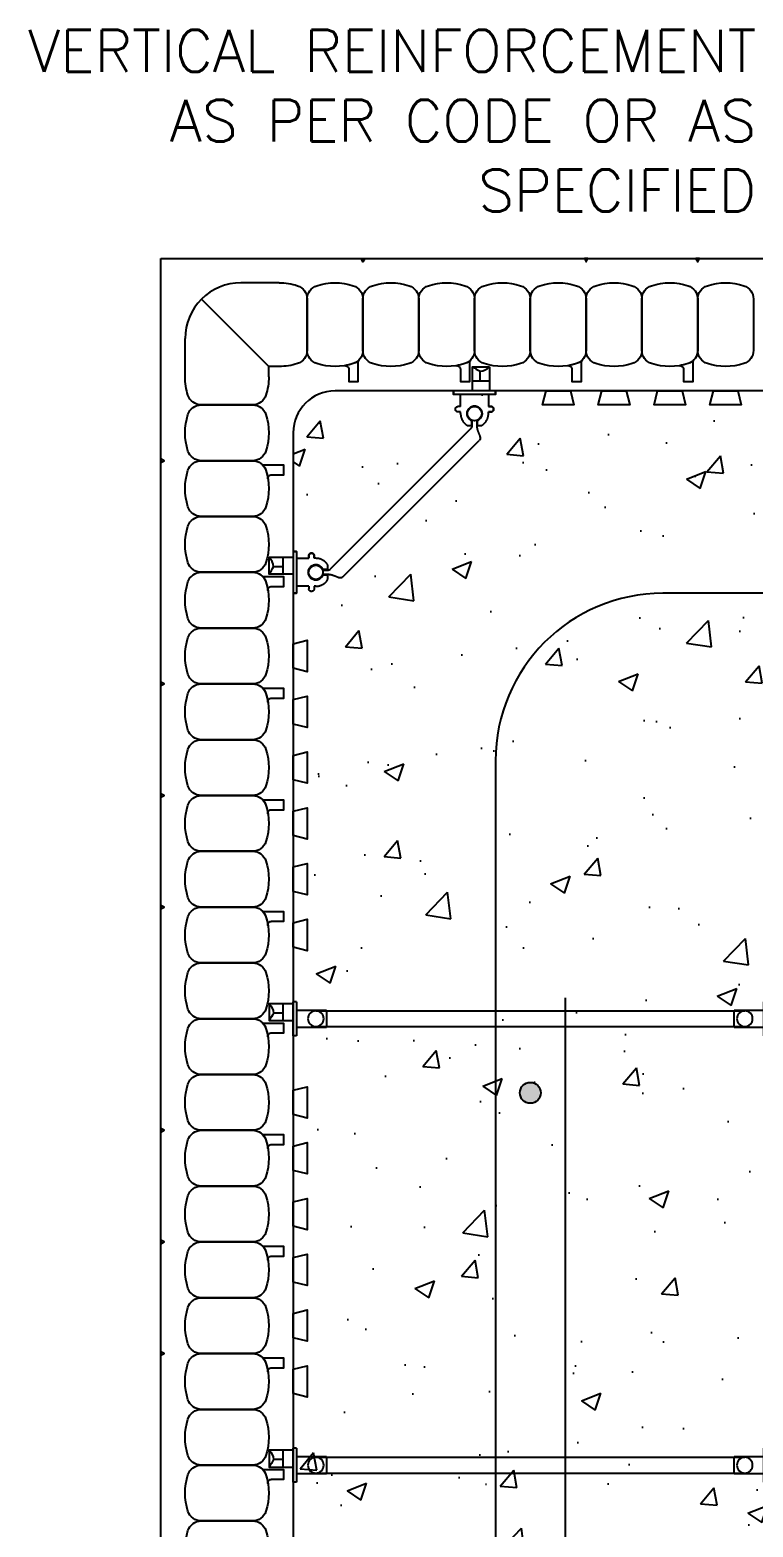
# Model space of a CAD drawing. Header units: inches. Extents: x 334.6 to 371.6, y 65.1 to 120.3.
# Drawn here: x 334.6 to 347.56, y 93.5 to 120.33 of the extents above; entities that cross this region are included whole.
import ezdxf

# ---------------------------------------------------------------- set-up
doc = ezdxf.new("R2010")
doc.units = ezdxf.units.IN
doc.header["$LTSCALE"] = 0.5
doc.header["$MEASUREMENT"] = 0
for name, color, linetype in [('Hatch', 12, 'Continuous'), ('line25', 2, 'Continuous'), ('LINE3', 3, 'Continuous'), ('LINE50', 5, 'Continuous'), ('LINE9', 9, 'Continuous'), ('TEXT', 4, 'Continuous')]:
    doc.layers.add(name, color=color, linetype=linetype)
doc.styles.add('ROMANS', font='romans.shx', dxfattribs={"height": 0.75})

# ---------------------------------------------------------------- blocks, each defined once
blk = doc.blocks.new('WEB_CENTRE_TOP_8')
for p, q in [((-0.141, 7.688), (-0.141, 0)), ((0.141, 7.688), (0.141, 0))]:
    blk.add_line(p, q)
for centre in [(0, 7.688), (0, 0)]:
    blk.add_circle(centre, 0.141)
blk = doc.blocks.new('FSP')
for p, q in [((-0.156, 0.19, 0.274), (-0.156, -0.344, 0.274)), ((0.156, 0.19, 0.274), (-0.156, 0.19, 0.274)), ((0.156, -0.344, 0.274), (0.156, 0.19, 0.274)), ((0.305, -0.344, 0.274), (-0.305, -0.344, 0.274)), ((-0.305, -0.344, 0.274), (-0.305, -0.406, 0.274)), ((-0.305, -0.406, 0.274), (0.305, -0.406, 0.274)), ((0.305, -0.344, 0.274), (0.305, -0.406, 0.274))]:
    blk.add_line(p, q)
at = {"color": 12}
for p, q in [((-0.035, -0.587), (0.268, -0.587)), ((0.1, -0.587), (0.1, -0.762))]:
    blk.add_line(p, q, dxfattribs=at)
blk.add_lwpolyline([(-0.035, -0.406), (0.268, -0.406), (0.268, -0.837), (-0.035, -0.837)], close=True)
for centre, radius, start, end in [((0.723, -2.047), 1.428, 115.8466, 122.064), ((0.089, -1.011), 0.25, 44.3101, 87.3922)]:
    blk.add_arc(centre, radius, start, end, dxfattribs=at)
blk = doc.blocks.new('FS')
for p, q in [((-0.344, 0.375), (-0.344, -0.375)), ((-0.125, -0.25), (-0.344, -0.25))]:
    blk.add_line(p, q)
at = {"color": 12}
blk.add_line((-0.587, -0.035), (-0.587, 0.268), dxfattribs=at)
blk.add_lwpolyline([(-0.837, 0.268), (-0.406, 0.268), (-0.406, -0.035), (-0.837, -0.035)], close=True)
for centre, radius, start, end in [((-1.011, 0.089), 0.25, 2.6078, 45.6899), ((-2.047, 0.723), 1.428, 327.936, 334.1534)]:
    blk.add_arc(centre, radius, start, end, dxfattribs=at)
for points, degree in [([(-0.399, 0.375), (-0.401, 0.375), (-0.404, 0.375), (-0.406, 0.375)], 3), ([(-0.344, 0.375), (-0.344, 0.375), (-0.355, 0.375), (-0.385, 0.375), (-0.399, 0.375)], 3), ([(-0.125, 0.25), (-0.125, 0.297)], 1), ([(-0.125, 0.297), (-0.125, 0.25)], 1), ([(-0.078, 0.343), (-0.078, 0.343), (-0.079, 0.343), (-0.079, 0.343)], 3), ([(-0.077, 0.343), (-0.077, 0.343), (-0.077, 0.343), (-0.078, 0.343)], 3), ([(-0.031, 0.297), (-0.031, 0.25)], 1), ([(-0.031, 0.25), (-0.031, 0.297)], 1), ([(-0.344, 0.25), (-0.125, 0.25)], 1), ([(0.126, 0.049), (0.115, 0.077), (0.071, 0.128), (-0.027, 0.144), (-0.113, 0.093), (-0.146, 0), (-0.113, -0.093), (-0.027, -0.144), (0.071, -0.128), (0.115, -0.077), (0.126, -0.049)], 3), ([(0, 0.25), (-0.031, 0.25)], 1), ([(0, 0.25), (0, 0.25)], 1), ([(0, 0.25), (0, 0.25)], 1), ([(0, 0.25), (0, 0.25)], 1), ([(0, 0.25), (0, 0.25)], 1), ([(0, 0.25), (0, 0.25)], 1), ([(0, 0.25), (0, 0.25)], 1), ([(0, 0.25), (0, 0.25)], 1), ([(0, 0.25), (0, 0.25)], 1), ([(0, 0.25), (0, 0.25)], 1), ([(0, 0.25), (0, 0.25)], 1), ([(0, 0.25), (0, 0.25)], 1), ([(0.126, 0.049), (0.126, 0.049)], 1), ([(0.126, 0.049), (0.126, 0.049)], 1), ([(0.126, 0.049), (0.126, 0.049)], 1), ([(0.126, 0.049), (0.126, 0.049)], 1), ([(0.198, 0.049), (0.174, 0.049), (0.15, 0.049), (0.126, 0.049)], 3), ([(0.126, 0.049), (0.198, 0.049)], 1), ([(0.213, 0.052), (0.208, 0.05), (0.203, 0.049), (0.198, 0.049)], 3), ([(0.198, 0.049), (0.198, 0.049)], 1), ([(0.198, 0.049), (0.198, 0.049)], 1), ([(0.198, 0.049), (0.198, 0.049)], 1), ([(0.198, 0.049), (0.198, 0.049)], 1), ([(0.198, 0.049), (0.198, 0.049)], 1), ([(0.198, 0.049), (0.198, 0.049)], 1), ([(0.198, 0.049), (0.198, 0.049)], 1), ([(0.198, 0.049), (0.198, 0.049)], 1), ([(0.213, 0.131), (0.213, 0.131)], 1), ([(0.213, 0.131), (0.213, 0.131)], 1), ([(0.213, 0.131), (0.213, 0.131)], 1), ([(0.213, 0.131), (0.213, 0.131)], 1), ([(0.213, 0.052), (0.213, 0.131)], 1), ([(-0.125, -0.25), (-0.125, -0.297)], 1), ([(-0.031, -0.25), (-0.031, -0.297)], 1), ([(0, -0.25), (-0.031, -0.25)], 1), ([(0, -0.25), (0, -0.25)], 1), ([(0, -0.25), (0, -0.25)], 1), ([(0, -0.25), (0, -0.25)], 1), ([(0, -0.25), (0, -0.25)], 1), ([(0, -0.25), (0, -0.25)], 1), ([(0, -0.25), (0, -0.25)], 1), ([(0, -0.25), (0, -0.25)], 1), ([(0, -0.25), (0, -0.25)], 1), ([(0, -0.25), (0, -0.25)], 1), ([(0, -0.25), (0, -0.25)], 1), ([(0, -0.25), (0, -0.25)], 1), ([(0, -0.25), (0, -0.25)], 1), ([(0, -0.25), (0, -0.25)], 1), ([(0, -0.25), (0, -0.25)], 1), ([(0, -0.25), (0, -0.25)], 1), ([(0, -0.25), (0, -0.25)], 1), ([(0, -0.25), (0, -0.25)], 1), ([(0, -0.25), (0, -0.25)], 1), ([(0, -0.25), (0, -0.25)], 1), ([(0, -0.25), (0, -0.25)], 1), ([(0, -0.25), (0, -0.25)], 1), ([(0, -0.25), (0, -0.25)], 1), ([(0, -0.25), (0, -0.25)], 1), ([(0, -0.25), (0, -0.25)], 1), ([(0.126, -0.049), (0.126, -0.049)], 1), ([(0.126, -0.049), (0.126, -0.049)], 1), ([(0.126, -0.049), (0.126, -0.049)], 1), ([(0.126, -0.049), (0.126, -0.049)], 1), ([(0.126, -0.049), (0.126, -0.049)], 1), ([(0.126, -0.049), (0.126, -0.049)], 1), ([(0.126, -0.049), (0.126, -0.049)], 1), ([(0.126, -0.049), (0.126, -0.049)], 1), ([(0.126, -0.049), (0.126, -0.049)], 1), ([(0.126, -0.049), (0.126, -0.049)], 1), ([(0.198, -0.049), (0.126, -0.049)], 1), ([(0.198, -0.049), (0.198, -0.049)], 1), ([(0.198, -0.049), (0.203, -0.049), (0.208, -0.05), (0.213, -0.052)], 3), ([(0.198, -0.049), (0.198, -0.049)], 1), ([(0.198, -0.049), (0.198, -0.049)], 1), ([(0.198, -0.049), (0.198, -0.049)], 1), ([(0.213, -0.131), (0.213, -0.052)], 1), ([(0.213, -0.131), (0.213, -0.131)], 1), ([(0.213, -0.131), (0.213, -0.131)], 1), ([(0.213, -0.131), (0.213, -0.131)], 1), ([(0.213, -0.131), (0.213, -0.131)], 1), ([(-0.406, -0.375), (-0.404, -0.375), (-0.401, -0.375), (-0.399, -0.375)], 3), ([(-0.399, -0.375), (-0.385, -0.375), (-0.355, -0.375), (-0.344, -0.375), (-0.344, -0.375)], 3), ([(-0.079, -0.343), (-0.079, -0.343), (-0.078, -0.343), (-0.078, -0.343)], 3), ([(-0.078, -0.343), (-0.077, -0.343), (-0.077, -0.343), (-0.077, -0.343)], 3)]:
    blk.add_open_spline(points, degree=degree)
for points, weights in [([(-0.406, 0.375), (-0.402, 0.375), (-0.399, 0.375)], [0.950305488115, 0.972587069138, 1]), ([(-0.079, 0.343), (-0.125, 0.343), (-0.125, 0.297)], [1, 0.70710678, 1]), ([(-0.125, 0.297), (-0.125, 0.317), (-0.098, 0.343), (-0.079, 0.343)], [1, 0.85355339, 0.85355339, 1]), ([(-0.031, 0.297), (-0.031, 0.343), (-0.077, 0.343)], [1, 0.70710678, 1]), ([(-0.077, 0.343), (-0.058, 0.343), (-0.031, 0.317), (-0.031, 0.297)], [1, 0.85355339, 0.85355339, 1]), ([(0.213, 0.131), (0.14, 0.25), (0, 0.25)], [0.864651574428, 0.794674169686, 0.958404415195]), ([(0.198, 0.049), (0.206, 0.049), (0.213, 0.052)], [1, 0.89208144177, 0.836150253337]), ([(0, -0.25), (0.14, -0.25), (0.213, -0.131)], [0.958404415409, 0.794674173519, 0.864651571113]), ([(0.213, -0.052), (0.206, -0.049), (0.198, -0.049)], [0.83615024178, 0.892081430621, 1]), ([(-0.399, -0.375), (-0.402, -0.375), (-0.406, -0.375)], [1, 0.972587069138, 0.950305488115]), ([(-0.079, -0.343), (-0.098, -0.343), (-0.125, -0.317), (-0.125, -0.297)], [1, 0.85355339, 0.85355339, 1]), ([(-0.078, -0.343), (-0.079, -0.343), (-0.079, -0.343)], [1, 0.70710678, 1]), ([(-0.031, -0.297), (-0.031, -0.317), (-0.058, -0.343), (-0.077, -0.343)], [1, 0.85355339, 0.85355339, 1])]:
    blk.add_rational_spline(points, weights, degree=2)
for points, weights, knots in [([(-0.399, 0.375), (-0.376, 0.375), (-0.36, 0.375), (-0.344, 0.375), (-0.344, 0.375)], [0.868718859319, 0.861102739573, 1, 0.861102742958, 0.868718858948], [0, 0, 0, 0.5, 0.5, 1, 1, 1]), ([(0.126, -0.049), (0.066, -0.203), (-0.073, -0.113), (-0.249, 0), (-0.073, 0.113), (0.066, 0.203), (0.126, 0.049)], [0.899508922286, 0.599718215298, 1, 0.54226024, 1, 0.599718224335, 0.899508908749], [0, 0, 0, 0.318112, 0.318112, 0.681888, 0.681888, 1, 1, 1]), ([(-0.344, -0.375), (-0.344, -0.375), (-0.36, -0.375), (-0.376, -0.375), (-0.399, -0.375)], [0.868718858569, 0.861102746415, 1, 0.861102734288, 0.868718859898], [0, 0, 0, 0.5, 0.5, 1, 1, 1])]:
    blk.add_rational_spline(points, weights, degree=2, knots=knots)
blk.add_open_spline([(-0.587, 0.1), (-0.762, 0.1)], degree=1, dxfattribs=at)

msp = doc.modelspace()

# ---------------------------------------------------------------- hatches: boundary and pattern name
at = {"layer": 'Hatch'}
h = msp.add_hatch(dxfattribs=at)
h.set_pattern_fill('AR-CONC', color=256, scale=0.5, style=0)
h.set_pattern_definition([(50, (200.2693, 103.0177), (3.5863, -0.31376), [0.375, -4.125]), (355, (200.2693, 103.0177), (-0.69376, 3.76096), [0.3, -3.3]), (100.4514, (200.568, 102.9915), (2.89255, 3.4472), [0.3187, -3.50571]), (46.1842, (200.2693, 104.0177), (5.3362, -0.8276), [0.5625, -6.1875]), (96.6356, (200.714, 103.9487), (4.67331, 4.87059), [0.47805, -5.25856]), (351.1842, (200.269, 104.0177), (4.67331, 4.8706), [0.45, -4.95]), (21, (200.7693, 103.7677), (2.984535, -2.013094), [0.375, -4.125]), (326, (200.7693, 103.7677), (1.21658, 3.62575), [0.3, -3.3]), (71.4514, (201.018, 103.6), (4.20111, 1.61265), [0.3187, -3.50571]), (37.5, (200.2693, 103.0177), (0.060799, 1.664469), [0, -3.26, 0, -3.35, 0, -3.3125]), (7.5, (200.2693, 103.0177), (1.315348, 1.972059), [0, -1.91, 0, -3.185, 0, -1.2625]), (327.5, (199.1543, 103.0177), (2.669112, -0.112774), [0, -1.25, 0, -3.9, 0, -5.175]), (317.5, (198.6543, 103.0177), (2.91593, 0.500525), [0, -1.625, 0, -2.59, 0, -3.675])])
h.paths.add_polyline_path([(370.56887, 113.85825), (370.28771, 113.85825), (370.35004, 113.60825), (369.78771, 113.60825), (369.85004, 113.85825), (369.28771, 113.85825), (369.35004, 113.60825), (368.78771, 113.60825), (368.85004, 113.85825), (368.28771, 113.85825), (368.35004, 113.60825), (367.78771, 113.60825), (367.85004, 113.85825), (365.28771, 113.85825), (365.35004, 113.60825), (364.78771, 113.60825), (364.85004, 113.85825), (364.28771, 113.85825), (364.35004, 113.60825), (363.78771, 113.60825), (363.85004, 113.85825), (363.28771, 113.85825), (363.35004, 113.60825), (362.78771, 113.60825), (362.85004, 113.85825), (362.28771, 113.85825), (362.35004, 113.60825), (361.78771, 113.60825), (361.85004, 113.85825), (361.28771, 113.85825), (361.35004, 113.60825), (360.78771, 113.60825), (360.85004, 113.85825), (360.28771, 113.85825), (360.35004, 113.60825), (359.78771, 113.60825), (359.85004, 113.85825), (357.28771, 113.85825), (357.35004, 113.60825), (356.78771, 113.60825), (356.85004, 113.85825), (356.28771, 113.85825), (356.35004, 113.60825), (355.78771, 113.60825), (355.85004, 113.85825), (355.28771, 113.85825), (355.35004, 113.60825), (354.78771, 113.60825), (354.85004, 113.85825), (354.56887, 113.85825), (354.28771, 113.85825), (354.35004, 113.60825), (353.78771, 113.60825), (353.85004, 113.85825), (353.28771, 113.85825), (353.35004, 113.60825), (352.78771, 113.60825), (352.85004, 113.85825), (352.28771, 113.85825), (352.35004, 113.60825), (351.78771, 113.60825), (351.85004, 113.85825), (349.28771, 113.85825), (349.35004, 113.60825), (348.78771, 113.60825), (348.85004, 113.85825), (348.28771, 113.85825), (348.35004, 113.60825), (347.78771, 113.60825), (347.85004, 113.85825), (347.28771, 113.85825), (347.35004, 113.60825), (346.78771, 113.60825), (346.85004, 113.85825), (346.28771, 113.85825), (346.35004, 113.60825), (345.78771, 113.60825), (345.85004, 113.85825), (345.28771, 113.85825), (345.35004, 113.60825), (344.78771, 113.60825), (344.85004, 113.85825), (344.28771, 113.85825), (344.35004, 113.60825), (343.78771, 113.60825), (343.85004, 113.85825), (340.06887, 113.85825, 0.41421356), (339.31887, 113.10825), (339.31887, 109.32709), (339.56887, 109.38942), (339.56887, 108.82709), (339.31887, 108.88942), (339.31887, 108.32709), (339.56887, 108.38942), (339.56887, 107.82709), (339.31887, 107.88942), (339.31887, 107.32709), (339.56887, 107.38942), (339.56887, 106.82709), (339.31887, 106.88942), (339.31887, 106.32709), (339.56887, 106.38942), (339.56887, 105.82709), (339.31887, 105.88942), (339.31887, 105.32709), (339.56887, 105.38942), (339.56887, 104.82709), (339.31887, 104.88942), (339.31887, 104.32709), (339.56887, 104.38942), (339.56887, 103.82709), (339.31887, 103.88942), (339.31887, 101.32709), (339.56887, 101.38942), (339.56887, 100.82709), (339.31887, 100.88942), (339.31887, 100.32709), (339.56887, 100.38942), (339.56887, 99.82709), (339.31887, 99.88942), (339.31887, 99.32709), (339.56887, 99.38942), (339.56887, 98.82709), (339.31887, 98.88942), (339.31887, 98.32709), (339.56887, 98.38942), (339.56887, 97.82709), (339.31887, 97.88942), (339.31887, 97.32709), (339.56887, 97.38942), (339.56887, 96.82709), (339.31887, 96.88942), (339.31887, 96.32709), (339.56887, 96.38942), (339.56887, 95.82709), (339.31887, 95.88942), (339.31887, 93.32709), (339.56887, 93.38942), (339.56887, 92.82709), (339.31887, 92.88942), (339.31887, 92.32709), (339.56887, 92.38942), (339.56887, 91.82709), (339.31887, 91.88942), (339.31887, 91.32709), (339.56887, 91.38942), (339.56887, 90.82709), (339.31887, 90.88942), (339.31887, 90.32709), (339.56887, 90.38942), (339.56887, 89.82709), (339.31887, 89.88942), (339.31887, 89.32709), (339.56887, 89.38942), (339.56887, 88.82709), (339.31887, 88.88942), (339.31887, 88.32709), (339.56887, 88.38942), (339.56887, 87.82709), (339.31887, 87.88942), (339.31887, 85.32709), (339.56887, 85.38942), (339.56887, 84.82709), (339.31887, 84.88942), (339.31887, 84.32709), (339.56887, 84.38942), (339.56887, 83.82709), (339.31887, 83.88942), (339.31887, 83.32709), (339.56887, 83.38942), (339.56887, 82.82709), (339.31887, 82.88942), (339.31887, 82.60825), (339.31887, 82.32709), (339.56887, 82.38942), (339.56887, 81.82709), (339.31887, 81.88942), (339.31887, 81.32709), (339.56887, 81.38942), (339.56887, 80.82709), (339.31887, 80.88942), (339.31887, 80.32709), (339.56887, 80.38942), (339.56887, 79.82709), (339.31887, 79.88942), (339.31887, 77.32709), (339.56887, 77.38942), (339.56887, 76.82709), (339.31887, 76.88942), (339.31887, 76.32709), (339.56887, 76.38942), (339.56887, 75.82709), (339.31887, 75.88942), (339.31887, 75.32709), (339.56887, 75.38942), (339.56887, 74.82709), (339.31887, 74.88942), (339.31887, 74.60825), (347.81887, 74.60825), (347.81887, 74.88942), (347.56887, 74.82709), (347.56887, 75.38942), (347.81887, 75.32709), (347.81887, 75.88942), (347.56887, 75.82709), (347.56887, 76.38942), (347.81887, 76.32709), (347.81887, 76.88942), (347.56887, 76.82709), (347.56887, 77.38942), (347.81887, 77.32709), (347.81887, 79.88942), (347.56887, 79.82709), (347.56887, 80.38942), (347.81887, 80.32709), (347.81887, 80.88942), (347.56887, 80.82709), (347.56887, 81.38942), (347.81887, 81.32709), (347.81887, 81.88942), (347.56887, 81.82709), (347.56887, 82.38942), (347.81887, 82.32709), (347.81887, 82.60825), (347.81887, 82.88942), (347.56887, 82.82709), (347.56887, 83.38942), (347.81887, 83.32709), (347.81887, 83.88942), (347.56887, 83.82709), (347.56887, 84.38942), (347.81887, 84.32709), (347.81887, 84.88942), (347.56887, 84.82709), (347.56887, 85.38942), (347.81887, 85.32709), (347.81887, 87.88942), (347.56887, 87.82709), (347.56887, 88.38942), (347.81887, 88.32709), (347.81887, 88.88942), (347.56887, 88.82709), (347.56887, 89.38942), (347.81887, 89.32709), (347.81887, 89.88942), (347.56887, 89.82709), (347.56887, 90.38942), (347.81887, 90.32709), (347.81887, 90.88942), (347.56887, 90.82709), (347.56887, 91.38942), (347.81887, 91.32709), (347.81887, 91.88942), (347.56887, 91.82709), (347.56887, 92.38942), (347.81887, 92.32709), (347.81887, 92.88942), (347.56887, 92.82709), (347.56887, 93.38942), (347.81887, 93.32709), (347.81887, 95.88942), (347.56887, 95.82709), (347.56887, 96.38942), (347.81887, 96.32709), (347.81887, 96.88942), (347.56887, 96.82709), (347.56887, 97.38942), (347.81887, 97.32709), (347.81887, 97.88942), (347.56887, 97.82709), (347.56887, 98.38942), (347.81887, 98.32709), (347.81887, 98.88942), (347.56887, 98.82709), (347.56887, 99.38942), (347.81887, 99.32709), (347.81887, 99.88942), (347.56887, 99.82709), (347.56887, 100.38942), (347.81887, 100.32709), (347.81887, 100.88942), (347.56887, 100.82709), (347.56887, 101.38942), (347.81887, 101.32709), (347.81887, 104.10825, -0.41421356), (349.06887, 105.35825), (351.85004, 105.35825), (351.78771, 105.60825), (352.35004, 105.60825), (352.28771, 105.35825), (352.85004, 105.35825), (352.78771, 105.60825), (353.35004, 105.60825), (353.28771, 105.35825), (353.85004, 105.35825), (353.78771, 105.60825), (354.35004, 105.60825), (354.28771, 105.35825), (354.56887, 105.35825), (354.85004, 105.35825), (354.78771, 105.60825), (355.35004, 105.60825), (355.28771, 105.35825), (355.85004, 105.35825), (355.78771, 105.60825), (356.35004, 105.60825), (356.28771, 105.35825), (356.85004, 105.35825), (356.78771, 105.60825), (357.35004, 105.60825), (357.28771, 105.35825), (359.85004, 105.35825), (359.78771, 105.60825), (360.35004, 105.60825), (360.28771, 105.35825), (360.85004, 105.35825), (360.78771, 105.60825), (361.35004, 105.60825), (361.28771, 105.35825), (361.85004, 105.35825), (361.78771, 105.60825), (362.35004, 105.60825), (362.28771, 105.35825), (362.85004, 105.35825), (362.78771, 105.60825), (363.35004, 105.60825), (363.28771, 105.35825), (363.85004, 105.35825), (363.78771, 105.60825), (364.35004, 105.60825), (364.28771, 105.35825), (364.85004, 105.35825), (364.78771, 105.60825), (365.35004, 105.60825), (365.28771, 105.35825), (367.85004, 105.35825), (367.78771, 105.60825), (368.35004, 105.60825), (368.28771, 105.35825), (368.85004, 105.35825), (368.78771, 105.60825), (369.35004, 105.60825), (369.28771, 105.35825), (369.85004, 105.35825), (369.78771, 105.60825), (370.35004, 105.60825), (370.28771, 105.35825), (370.56887, 105.35825)])
at = {"layer": 'LINE3'}
msp.add_hatch(color=256, dxfattribs=at).paths.add_polyline_path([(343.75637, 101.28013, 1), (343.38137, 101.28013, 1)])

# ---------------------------------------------------------------- linework, layer by layer
at = {"layer": 'line25'}
for p, q in [((354.56887, 113.85825), (340.06887, 113.85825)), ((339.31887, 113.10825), (339.31887, 82.60825))]:
    msp.add_line(p, q, dxfattribs=at)
for points in [[(344.28771, 113.85825), (344.35004, 113.60825), (343.78771, 113.60825), (343.85004, 113.85825)], [(345.28771, 113.85825), (345.35004, 113.60825), (344.78771, 113.60825), (344.85004, 113.85825)], [(346.28771, 113.85825), (346.35004, 113.60825), (345.78771, 113.60825), (345.85004, 113.85825)], [(347.28771, 113.85825), (347.35004, 113.60825), (346.78771, 113.60825), (346.85004, 113.85825)], [(339.31887, 109.32709), (339.56887, 109.38942), (339.56887, 108.82709), (339.31887, 108.88942)], [(339.31887, 108.32709), (339.56887, 108.38942), (339.56887, 107.82709), (339.31887, 107.88942)], [(339.31887, 107.32709), (339.56887, 107.38942), (339.56887, 106.82709), (339.31887, 106.88942)], [(339.31887, 106.32709), (339.56887, 106.38942), (339.56887, 105.82709), (339.31887, 105.88942)], [(339.31887, 105.32709), (339.56887, 105.38942), (339.56887, 104.82709), (339.31887, 104.88942)], [(339.31887, 104.32709), (339.56887, 104.38942), (339.56887, 103.82709), (339.31887, 103.88942)], [(339.31887, 101.32709), (339.56887, 101.38942), (339.56887, 100.82709), (339.31887, 100.88942)], [(339.31887, 100.32709), (339.56887, 100.38942), (339.56887, 99.82709), (339.31887, 99.88942)], [(339.31887, 99.32709), (339.56887, 99.38942), (339.56887, 98.82709), (339.31887, 98.88942)], [(339.31887, 98.32709), (339.56887, 98.38942), (339.56887, 97.82709), (339.31887, 97.88942)], [(339.31887, 97.32709), (339.56887, 97.38942), (339.56887, 96.82709), (339.31887, 96.88942)], [(339.31887, 96.32709), (339.56887, 96.38942), (339.56887, 95.82709), (339.31887, 95.88942)]]:
    msp.add_lwpolyline(points, close=True, dxfattribs=at)
msp.add_arc((340.06887, 113.10825), 0.75, 90, 180, dxfattribs=at)
at = {"layer": 'LINE3'}
msp.add_line((344.19268, 102.98325), (344.19268, 74.23206), dxfattribs=at)
msp.add_lwpolyline([(369.22045, 110.23206), (345.94506, 110.23206, 0.41421356), (342.94506, 107.23206), (342.94506, 82.98325)], format="xyb", dxfattribs=at)
msp.add_circle((343.56887, 101.28013), 0.1875, dxfattribs=at)
at = {"layer": 'LINE50'}
for p, q in [((336.94387, 116.23325), (354.56887, 116.23325)), ((336.94387, 82.60825), (336.94387, 116.23325))]:
    msp.add_line(p, q, dxfattribs=at)
at = {"layer": 'LINE9'}
for p, q in [((339.06887, 115.79575), (338.38137, 115.79575)), ((338.88137, 114.29575), (337.67427, 115.50286)), ((337.38137, 114.10825), (337.38137, 114.79575)), ((339.06887, 114.29575), (338.88137, 114.29575)), ((338.88137, 114.10825), (338.88137, 114.29575)), ((342.50828, 113.18839), (339.98798, 110.66809)), ((340.20824, 110.5255), (342.65087, 112.96813))]:
    msp.add_line(p, q, dxfattribs=at)
for points in [[(340.60012, 116.23325), (340.56887, 116.16877), (340.53762, 116.23325)], [(344.53762, 116.23325), (344.56887, 116.16877), (344.60012, 116.23325)], [(346.53762, 116.23325), (346.56887, 116.16877), (346.60012, 116.23325)], [(336.94387, 112.577), (337.00836, 112.60825), (336.94387, 112.6395)], [(336.94387, 108.577), (337.00836, 108.60825), (336.94387, 108.6395)], [(336.94387, 106.577), (337.00836, 106.60825), (336.94387, 106.6395)], [(336.94387, 104.577), (337.00836, 104.60825), (336.94387, 104.6395)], [(336.94387, 100.577), (337.00836, 100.60825), (336.94387, 100.6395)], [(336.94387, 98.577), (337.00836, 98.60825), (336.94387, 98.6395)], [(336.94387, 96.577), (337.00836, 96.60825), (336.94387, 96.6395)]]:
    msp.add_lwpolyline(points, close=True, dxfattribs=at)
for points in [[(339.06887, 115.79575, -0.07835142), (339.3958, 115.74421, -0.32530463), (339.56887, 115.50633), (339.56887, 114.58517, -0.32530463), (339.3958, 114.3473, -0.15767078)], [(339.3958, 114.3473, -0.07835142), (339.06887, 114.29575, -0.32530463)], [(338.88137, 114.10825, -0.07835142), (338.82983, 113.78133, -0.32530463), (338.59195, 113.60825), (337.67079, 113.60825, -0.32530463), (337.43292, 113.78133, -0.07835142), (337.38137, 114.10825, -0.32530463)]]:
    msp.add_lwpolyline(points, format="xyb", dxfattribs=at)
for points in [[(340.3958, 114.3473, -0.15767078), (339.74195, 114.3473, -0.32530463), (339.56887, 114.58517), (339.56887, 115.50633, -0.32530463), (339.74195, 115.74421, -0.15767078), (340.3958, 115.74421, -0.32530463), (340.56887, 115.50633), (340.56887, 114.58517, -0.32530463)], [(341.3958, 114.3473, -0.15767078), (340.74195, 114.3473, -0.32530463), (340.56887, 114.58517), (340.56887, 115.50633, -0.32530463), (340.74195, 115.74421, -0.15767078), (341.3958, 115.74421, -0.32530463), (341.56887, 115.50633), (341.56887, 114.58517, -0.32530463)], [(342.3958, 114.3473, -0.15767078), (341.74195, 114.3473, -0.32530463), (341.56887, 114.58517), (341.56887, 115.50633, -0.32530463), (341.74195, 115.74421, -0.15767078), (342.3958, 115.74421, -0.32530463), (342.56887, 115.50633), (342.56887, 114.58517, -0.32530463)], [(343.3958, 114.3473, -0.15767078), (342.74195, 114.3473, -0.32530463), (342.56887, 114.58517), (342.56887, 115.50633, -0.32530463), (342.74195, 115.74421, -0.15767078), (343.3958, 115.74421, -0.32530463), (343.56887, 115.50633), (343.56887, 114.58517, -0.32530463)], [(344.3958, 114.3473, -0.15767078), (343.74195, 114.3473, -0.32530463), (343.56887, 114.58517), (343.56887, 115.50633, -0.32530463), (343.74195, 115.74421, -0.15767078), (344.3958, 115.74421, -0.32530463), (344.56887, 115.50633), (344.56887, 114.58517, -0.32530463)], [(345.3958, 114.3473, -0.15767078), (344.74195, 114.3473, -0.32530463), (344.56887, 114.58517), (344.56887, 115.50633, -0.32530463), (344.74195, 115.74421, -0.15767078), (345.3958, 115.74421, -0.32530463), (345.56887, 115.50633), (345.56887, 114.58517, -0.32530463)], [(346.3958, 114.3473, -0.15767078), (345.74195, 114.3473, -0.32530463), (345.56887, 114.58517), (345.56887, 115.50633, -0.32530463), (345.74195, 115.74421, -0.15767078), (346.3958, 115.74421, -0.32530463), (346.56887, 115.50633), (346.56887, 114.58517, -0.32530463)], [(347.3958, 114.3473, -0.15767078), (346.74195, 114.3473, -0.32530463), (346.56887, 114.58517), (346.56887, 115.50633, -0.32530463), (346.74195, 115.74421, -0.15767078), (347.3958, 115.74421, -0.32530463), (347.56887, 115.50633), (347.56887, 114.58517, -0.32530463)], [(340.3958, 114.3473, -0.0372667), (340.2421, 114.30997, -0.46303561), (340.31479, 114.2483), (340.31479, 114.02671), (340.48562, 114.02671), (340.48562, 114.3728, -0.18900236), (340.50227, 114.41527, -0.12840736)], [(342.3958, 114.3473, -0.0372667), (342.2421, 114.30997, -0.46303561), (342.31479, 114.2483), (342.31479, 114.02671), (342.48562, 114.02671), (342.48562, 114.3728, -0.18900236), (342.50227, 114.41527, -0.12840736)], [(344.3958, 114.3473, -0.0372667), (344.2421, 114.30997, -0.46303561), (344.31479, 114.2483), (344.31479, 114.02671), (344.48562, 114.02671), (344.48562, 114.3728, -0.18900236), (344.50227, 114.41527, -0.12840736)], [(346.3958, 114.3473, -0.0372667), (346.2421, 114.30997, -0.46303561), (346.31479, 114.2483), (346.31479, 114.02671), (346.48562, 114.02671), (346.48562, 114.3728, -0.18900236), (346.50227, 114.41527, -0.12840736)], [(338.82983, 113.43517, -0.15767078), (338.82983, 112.78133, -0.32530463), (338.59195, 112.60825), (337.67079, 112.60825, -0.32530463), (337.43292, 112.78133, -0.15767078), (337.43292, 113.43517, -0.32530463), (337.67079, 113.60825), (338.59195, 113.60825, -0.32530463)], [(338.82983, 112.43517, -0.15767078), (338.82983, 111.78133, -0.32530463), (338.59195, 111.60825), (337.67079, 111.60825, -0.32530463), (337.43292, 111.78133, -0.15767078), (337.43292, 112.43517, -0.32530463), (337.67079, 112.60825), (338.59195, 112.60825, -0.32530463)], [(338.82983, 112.43517, -0.0372667), (338.86716, 112.28148, -0.46303561), (338.92882, 112.35417), (339.15042, 112.35417), (339.15042, 112.525), (338.80432, 112.525, -0.18900236), (338.76185, 112.54165, -0.12840736)], [(338.82983, 111.43517, -0.15767078), (338.82983, 110.78133, -0.32530463), (338.59195, 110.60825), (337.67079, 110.60825, -0.32530463), (337.43292, 110.78133, -0.15767078), (337.43292, 111.43517, -0.32530463), (337.67079, 111.60825), (338.59195, 111.60825, -0.32530463)], [(338.82983, 110.43517, -0.15767078), (338.82983, 109.78133, -0.32530463), (338.59195, 109.60825), (337.67079, 109.60825, -0.32530463), (337.43292, 109.78133, -0.15767078), (337.43292, 110.43517, -0.32530463), (337.67079, 110.60825), (338.59195, 110.60825, -0.32530463)], [(338.82983, 110.43517, -0.0372667), (338.86716, 110.28148, -0.46303561), (338.92882, 110.35417), (339.15042, 110.35417), (339.15042, 110.525), (338.80432, 110.525, -0.18900236), (338.76185, 110.54165, -0.12840736)], [(338.82983, 109.43517, -0.15767078), (338.82983, 108.78133, -0.32530463), (338.59195, 108.60825), (337.67079, 108.60825, -0.32530463), (337.43292, 108.78133, -0.15767078), (337.43292, 109.43517, -0.32530463), (337.67079, 109.60825), (338.59195, 109.60825, -0.32530463)], [(338.82983, 108.43517, -0.15767078), (338.82983, 107.78133, -0.32530463), (338.59195, 107.60825), (337.67079, 107.60825, -0.32530463), (337.43292, 107.78133, -0.15767078), (337.43292, 108.43517, -0.32530463), (337.67079, 108.60825), (338.59195, 108.60825, -0.32530463)], [(338.82983, 108.43517, -0.0372667), (338.86716, 108.28148, -0.46303561), (338.92882, 108.35417), (339.15042, 108.35417), (339.15042, 108.525), (338.80432, 108.525, -0.18900236), (338.76185, 108.54165, -0.12840736)], [(338.82983, 107.43517, -0.15767078), (338.82983, 106.78133, -0.32530463), (338.59195, 106.60825), (337.67079, 106.60825, -0.32530463), (337.43292, 106.78133, -0.15767078), (337.43292, 107.43517, -0.32530463), (337.67079, 107.60825), (338.59195, 107.60825, -0.32530463)], [(338.82983, 106.43517, -0.15767078), (338.82983, 105.78133, -0.32530463), (338.59195, 105.60825), (337.67079, 105.60825, -0.32530463), (337.43292, 105.78133, -0.15767078), (337.43292, 106.43517, -0.32530463), (337.67079, 106.60825), (338.59195, 106.60825, -0.32530463)], [(338.82983, 106.43517, -0.0372667), (338.86716, 106.28148, -0.46303561), (338.92882, 106.35417), (339.15042, 106.35417), (339.15042, 106.525), (338.80432, 106.525, -0.18900236), (338.76185, 106.54165, -0.12840736)], [(338.82983, 105.43517, -0.15767078), (338.82983, 104.78133, -0.32530463), (338.59195, 104.60825), (337.67079, 104.60825, -0.32530463), (337.43292, 104.78133, -0.15767078), (337.43292, 105.43517, -0.32530463), (337.67079, 105.60825), (338.59195, 105.60825, -0.32530463)], [(338.82983, 104.43517, -0.15767078), (338.82983, 103.78133, -0.32530463), (338.59195, 103.60825), (337.67079, 103.60825, -0.32530463), (337.43292, 103.78133, -0.15767078), (337.43292, 104.43517, -0.32530463), (337.67079, 104.60825), (338.59195, 104.60825, -0.32530463)], [(338.82983, 104.43517, -0.0372667), (338.86716, 104.28148, -0.46303561), (338.92882, 104.35417), (339.15042, 104.35417), (339.15042, 104.525), (338.80432, 104.525, -0.18900236), (338.76185, 104.54165, -0.12840736)], [(338.82983, 103.43517, -0.15767078), (338.82983, 102.78133, -0.32530463), (338.59195, 102.60825), (337.67079, 102.60825, -0.32530463), (337.43292, 102.78133, -0.15767078), (337.43292, 103.43517, -0.32530463), (337.67079, 103.60825), (338.59195, 103.60825, -0.32530463)], [(338.82983, 102.43517, -0.15767078), (338.82983, 101.78133, -0.32530463), (338.59195, 101.60825), (337.67079, 101.60825, -0.32530463), (337.43292, 101.78133, -0.15767078), (337.43292, 102.43517, -0.32530463), (337.67079, 102.60825), (338.59195, 102.60825, -0.32530463)], [(338.82983, 102.43517, -0.0372667), (338.86716, 102.28148, -0.46303561), (338.92882, 102.35417), (339.15042, 102.35417), (339.15042, 102.525), (338.80432, 102.525, -0.18900236), (338.76185, 102.54165, -0.12840736)], [(338.82983, 101.43517, -0.15767078), (338.82983, 100.78133, -0.32530463), (338.59195, 100.60825), (337.67079, 100.60825, -0.32530463), (337.43292, 100.78133, -0.15767078), (337.43292, 101.43517, -0.32530463), (337.67079, 101.60825), (338.59195, 101.60825, -0.32530463)], [(338.82983, 100.43517, -0.15767078), (338.82983, 99.78133, -0.32530463), (338.59195, 99.60825), (337.67079, 99.60825, -0.32530463), (337.43292, 99.78133, -0.15767078), (337.43292, 100.43517, -0.32530463), (337.67079, 100.60825), (338.59195, 100.60825, -0.32530463)], [(338.82983, 100.43517, -0.0372667), (338.86716, 100.28148, -0.46303561), (338.92882, 100.35417), (339.15042, 100.35417), (339.15042, 100.525), (338.80432, 100.525, -0.18900236), (338.76185, 100.54165, -0.12840736)], [(338.82983, 99.43517, -0.15767078), (338.82983, 98.78133, -0.32530463), (338.59195, 98.60825), (337.67079, 98.60825, -0.32530463), (337.43292, 98.78133, -0.15767078), (337.43292, 99.43517, -0.32530463), (337.67079, 99.60825), (338.59195, 99.60825, -0.32530463)], [(338.82983, 98.43517, -0.15767078), (338.82983, 97.78133, -0.32530463), (338.59195, 97.60825), (337.67079, 97.60825, -0.32530463), (337.43292, 97.78133, -0.15767078), (337.43292, 98.43517, -0.32530463), (337.67079, 98.60825), (338.59195, 98.60825, -0.32530463)], [(338.82983, 98.43517, -0.0372667), (338.86716, 98.28148, -0.46303561), (338.92882, 98.35417), (339.15042, 98.35417), (339.15042, 98.525), (338.80432, 98.525, -0.18900236), (338.76185, 98.54165, -0.12840736)], [(338.82983, 97.43517, -0.15767078), (338.82983, 96.78133, -0.32530463), (338.59195, 96.60825), (337.67079, 96.60825, -0.32530463), (337.43292, 96.78133, -0.15767078), (337.43292, 97.43517, -0.32530463), (337.67079, 97.60825), (338.59195, 97.60825, -0.32530463)], [(338.82983, 96.43517, -0.15767078), (338.82983, 95.78133, -0.32530463), (338.59195, 95.60825), (337.67079, 95.60825, -0.32530463), (337.43292, 95.78133, -0.15767078), (337.43292, 96.43517, -0.32530463), (337.67079, 96.60825), (338.59195, 96.60825, -0.32530463)], [(338.82983, 96.43517, -0.0372667), (338.86716, 96.28148, -0.46303561), (338.92882, 96.35417), (339.15042, 96.35417), (339.15042, 96.525), (338.80432, 96.525, -0.18900236), (338.76185, 96.54165, -0.12840736)], [(338.82983, 95.43517, -0.15767078), (338.82983, 94.78133, -0.32530463), (338.59195, 94.60825), (337.67079, 94.60825, -0.32530463), (337.43292, 94.78133, -0.15767078), (337.43292, 95.43517, -0.32530463), (337.67079, 95.60825), (338.59195, 95.60825, -0.32530463)], [(338.82983, 94.43517, -0.15767078), (338.82983, 93.78133, -0.32530463), (338.59195, 93.60825), (337.67079, 93.60825, -0.32530463), (337.43292, 93.78133, -0.15767078), (337.43292, 94.43517, -0.32530463), (337.67079, 94.60825), (338.59195, 94.60825, -0.32530463)], [(338.82983, 94.43517, -0.0372667), (338.86716, 94.28148, -0.46303561), (338.92882, 94.35417), (339.15042, 94.35417), (339.15042, 94.525), (338.80432, 94.525, -0.18900236), (338.76185, 94.54165, -0.12840736)], [(338.82983, 93.43517, -0.15767078), (338.82983, 92.78133, -0.32530463), (338.59195, 92.60825), (337.67079, 92.60825, -0.32530463), (337.43292, 92.78133, -0.15767078), (337.43292, 93.43517, -0.32530463), (337.67079, 93.60825), (338.59195, 93.60825, -0.32530463)]]:
    msp.add_lwpolyline(points, format="xyb", close=True, dxfattribs=at)
for centre in [(342.56887, 113.45242), (339.72396, 110.60751)]:
    msp.add_circle(centre, 0.12829, dxfattribs=at)
for start, end in [(90, 135), (135, 180)]:
    msp.add_arc((338.38137, 114.79575), 1, start, end, dxfattribs=at)
for points, weights, knots in [([(342.44067, 113.44761), (342.43818, 113.51419), (342.4912, 113.55452), (342.52562, 113.58071), (342.56887, 113.58071)], [0.789193717395, 0.788403193892, 1, 0.851609194723, 0.807672220111], [0, 0, 0, 0.58778913, 0.58778913, 1, 1, 1]), ([(342.56887, 113.58071), (342.66219, 113.58071), (342.69093, 113.49193), (342.72993, 113.37141), (342.60992, 113.33088)], [0.807672220111, 0.726772355277, 1, 0.662111486932, 0.865796272012], [0, 0, 0, 0.4470961, 0.4470961, 1, 1, 1]), ([(339.59567, 110.60751), (339.59567, 110.65076), (339.62186, 110.68518), (339.6622, 110.7382), (339.72877, 110.73571)], [0.807672219121, 0.851609193051, 1, 0.788403193892, 0.789193717395], [0, 0, 0, 0.41221088, 0.41221088, 1, 1, 1]), ([(339.8455, 110.56646), (339.80497, 110.44645), (339.68445, 110.48545), (339.59567, 110.51419), (339.59567, 110.60751)], [0.865796285334, 0.662111475882, 1, 0.726772356949, 0.807672219121], [0, 0, 0, 0.55290391, 0.55290391, 1, 1, 1])]:
    msp.add_rational_spline(points, weights, degree=2, knots=knots, dxfattribs=at)
for points, degree in [([(342.44733, 113.41137), (342.44492, 113.4185), (342.44192, 113.43126), (342.44087, 113.44237), (342.44067, 113.44761)], 3), ([(342.52782, 113.23556), (342.52782, 113.33088)], 1), ([(342.60992, 113.33088), (342.60992, 113.23492)], 1), ([(342.62757, 113.1395), (342.666, 113.03915)], 1), ([(342.666, 113.03915), (342.67051, 113.02737), (342.67274, 113.00059), (342.6598, 112.97705), (342.65087, 112.96813)], 3), ([(339.59739, 110.62927), (339.5968, 110.6258), (339.59654, 110.62244), (339.59654, 110.62244)], 3), ([(339.71541, 110.69226), (339.71542, 110.69225)], 1), ([(339.72877, 110.73571), (339.73401, 110.73551), (339.74512, 110.73446), (339.75788, 110.73146), (339.76501, 110.72905)], 3), ([(339.8455, 110.64856), (339.94082, 110.64856)], 1), ([(339.94146, 110.56646), (339.8455, 110.56646)], 1), ([(340.13723, 110.51038), (340.03688, 110.54881)], 1)]:
    msp.add_open_spline(points, degree=degree, dxfattribs=at)
for points, weights in [([(342.50828, 113.18839), (342.52782, 113.20793), (342.52782, 113.23556)], [0.902679132812, 0.833966778729, 0.902679129731]), ([(342.60992, 113.23492), (342.60992, 113.18558), (342.62757, 113.1395)], [0.938502605564, 0.922855783483, 0.938502607471]), ([(339.94082, 110.64856), (339.96845, 110.64856), (339.98799, 110.6681)], [0.902679143772, 0.833966776394, 0.90267912344]), ([(340.03688, 110.54881), (339.9908, 110.56646), (339.94146, 110.56646)], [0.938502606098, 0.922855783698, 0.938502606505]), ([(340.20826, 110.52551), (340.17765, 110.4949), (340.13723, 110.51038)], [0.870846035134, 0.730543020457, 0.870846063952])]:
    msp.add_rational_spline(points, weights, degree=2, dxfattribs=at)
for points, knots in [([(339.59705, 110.62626), (339.59716, 110.62785), (339.59825, 110.63499), (339.60107, 110.64502), (339.60354, 110.65173)], [0.29270489, 0.29270489, 0.29270489, 0.29270489, 0.5, 1, 1, 1, 1]), ([(339.598, 110.63263), (339.59864, 110.63553), (339.59934, 110.63852), (339.60026, 110.64175), (339.60238, 110.64843)], [0.371890714, 0.371890714, 0.371890714, 0.371890714, 0.5, 0.524197318, 0.524197318, 0.524197318, 0.524197318])]:
    msp.add_open_spline(points, degree=3, knots=knots, dxfattribs=at)

# ---------------------------------------------------------------- block references
at = {"layer": 'LINE9', "rotation": 270}
msp.add_blockref('FS', (342.56887, 113.45225), dxfattribs=at)
at = {"layer": 'LINE9'}
msp.add_blockref('FS', (339.72487, 110.60825), dxfattribs=at)
at = {"layer": 'LINE9', "xscale": -1}
for name, p, rotation in [('FSP', (339.72487, 102.60825), 270), ('FSP', (347.41287, 102.60825), 90), ('WEB_CENTRE_TOP_8', (347.41287, 102.60825), 90), ('FSP', (339.72487, 94.60825), 270), ('WEB_CENTRE_TOP_8', (347.41287, 94.60825), 90), ('FSP', (347.41287, 94.60825), 90)]:
    msp.add_blockref(name, p, dxfattribs=dict(at, rotation=rotation))

# ---------------------------------------------------------------- texts
at = {"layer": 'TEXT', "insert": (347.61824, 118.7015), "char_height": 0.75, "width": 15.7970177, "attachment_point": 6, "style": 'ROMANS'}
msp.add_mtext('VERTICAL REINFORCEMENT AS PER CODE OR AS SPECIFIED', dxfattribs=at)

doc.saveas('drawing.dxf')
